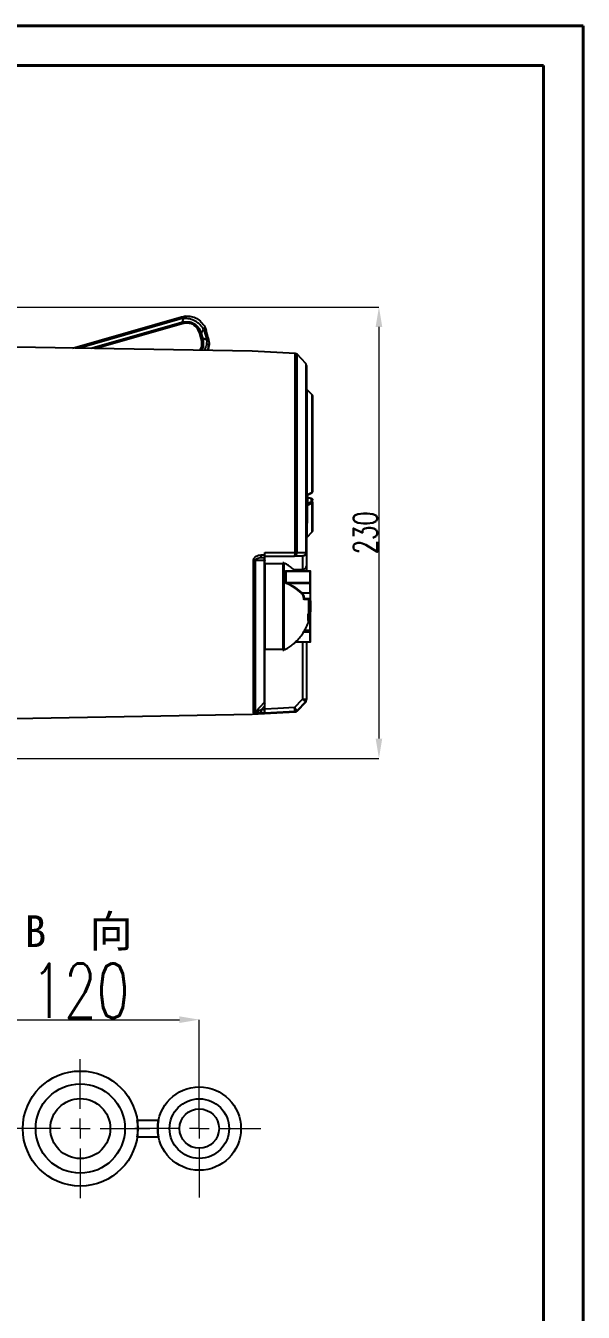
# Model space of a CAD drawing. Header units: millimetres. Extents: x 2344 to 4024, y 1094 to 2282.
# Drawn here: x 3743 to 4024, y 1633 to 2282 of the extents above; entities that cross this region are included whole.
import ezdxf

# ---------------------------------------------------------------- set-up
doc = ezdxf.new("R2010")
doc.units = ezdxf.units.MM
doc.linetypes.add('CENTER2', pattern=[28.575, 19.05, -3.175, 3.175, -3.175])
for name, color, linetype, lineweight in [('AM_5', 3, 'Continuous', 25), ('FORMAT', 7, 'Continuous', 18), ('中心线', 1, 'CENTER2', 13), ('文字', 7, 'Continuous', 13), ('标注', 3, 'Continuous', 13), ('粗实线', 7, 'Continuous', 40)]:
    doc.layers.add(name, color=color, linetype=linetype, lineweight=lineweight)
doc.styles.add('SLDTEXTSTYLE1', font='txt.shx', dxfattribs={"width": 0.7, "bigfont": 'gbcbig.shx'})
doc.styles.add('STYLE1', font='txt.shx', dxfattribs={"width": 0.8, "height": 3, "bigfont": 'hzdx.shx'})
doc.dimstyles.new('SLDDIMSTYLE12$0', dxfattribs={"dimtxt": 12, "dimasz": 10, "dimexe": 0, "dimexo": 0.0625, "dimgap": 0.875, "dimtad": 1, "dimdec": 1, "dimlfac": 1.8, "dimrnd": 1e-09, "dimzin": 12, "dimdsep": 46, "dimtxsty": 'SLDTEXTSTYLE1', "dimcen": 0.09, "dimdle": 8.16, "dimclrd": 3, "dimclre": 3, "dimadec": 0, "dimazin": 3, "dimtfac": 1, "dimtdec": 1, "dimtofl": 0, "dimtmove": 0, "dimatfit": 3, "dimfxl": 0, "dimfrac": 2, "dimtolj": 1, "dimlwd": 5, "dimlwe": 5, "dimarcsym": 0})

# ---------------------------------------------------------------- blocks, each defined once
blk = doc.blocks.new('SW_CENTERMARKSYMBOL_14')
at = {"layer": 'FORMAT', "color": 0}
for p, q in [((0, 2), (0, 7)), ((-2, 0), (-7, 0)), ((0, 0), (-1, 0)), ((0, 0), (0, 1)), ((0, 0), (0, -1)), ((0, 0), (1, 0)), ((2, 0), (7, 0)), ((0, -2), (0, -7))]:
    blk.add_line(p, q, dxfattribs=at)
blk = doc.blocks.new('SW_CENTERMARKSYMBOL_15')
at = {"layer": 'FORMAT', "color": 0}
for p, q in [((0, 2), (0, 5)), ((-2, 0), (-6.49, 0)), ((0, 0), (-1, 0)), ((0, 0), (0, 1)), ((0, 0), (0, -1)), ((0, 0), (1, 0)), ((2, 0), (6.2, 0)), ((0, -2), (0, -6.94))]:
    blk.add_line(p, q, dxfattribs=at)
blk = doc.blocks.new('*D63')
at = {"layer": 'Defpoints', "color": 0, "transparency": 16777216}
for p in [(3830.17, 1780.9), (3710.17, 1726.02), (3830.17, 1726.02)]:
    blk.add_point(p, dxfattribs=at)
at = {"layer": '标注', "color": 3, "lineweight": 5, "transparency": 16777216}
blk.add_line((3710.17, 1726.09), (3710.17, 1780.9), dxfattribs=at)
at = {"layer": '标注', "color": 3, "linetype": 'Continuous', "lineweight": 5, "transparency": 16777216}
for p, q in [((3720.17, 1780.9), (3820.17, 1780.9)), ((3830.17, 1726.09), (3830.17, 1780.9))]:
    blk.add_line(p, q, dxfattribs=at)
at = {"layer": '标注', "color": 3, "transparency": 16777216}
for points in [[(3720.17, 1782.57), (3720.17, 1779.23), (3710.17, 1780.9)], [(3820.17, 1782.57), (3820.17, 1779.23), (3830.17, 1780.9)]]:
    blk.add_solid(points, dxfattribs=at)
at = {"layer": '标注', "color": 0, "transparency": 16777216, "insert": (3770.17, 1795.49), "char_height": 12, "attachment_point": 5, "style": 'SLDTEXTSTYLE1'}
blk.add_mtext('\\A1;{\\H2.28571x;120}', dxfattribs=at)
blk = doc.blocks.new('*D62')
at = {"layer": 'AM_5', "color": 3, "lineweight": 5, "transparency": 16777216}
blk.add_line((3725.33, 2140.01), (3920.75, 2140.01), dxfattribs=at)
at = {"layer": 'AM_5', "color": 3, "linetype": 'Continuous', "lineweight": 5, "transparency": 16777216}
for p, q in [((3920.75, 2130.01), (3920.75, 1922.58)), ((3725.33, 1912.58), (3920.75, 1912.58))]:
    blk.add_line(p, q, dxfattribs=at)
at = {"layer": 'AM_5', "color": 3, "transparency": 16777216}
for points in [[(3919.08, 2130.01), (3922.41, 2130.01), (3920.75, 2140.01)], [(3919.08, 1922.58), (3922.41, 1922.58), (3920.75, 1912.58)]]:
    blk.add_solid(points, dxfattribs=at)
at = {"layer": 'Defpoints', "color": 0, "transparency": 16777216}
for p in [(3725.26, 2140.01), (3725.26, 1912.58), (3920.75, 1912.58)]:
    blk.add_point(p, dxfattribs=at)
at = {"layer": 'AM_5', "color": 0, "transparency": 16777216, "insert": (3913.87, 2026.29), "char_height": 12, "attachment_point": 5, "rotation": 90, "style": 'SLDTEXTSTYLE1'}
blk.add_mtext('\\A1;230', dxfattribs=at)

msp = doc.modelspace()

# ---------------------------------------------------------------- linework, layer by layer
at = {"color": 7, "linetype": 'Continuous', "lineweight": 25}
for p, q in [((3766.278, 2119.35), (3821.235, 2135.108)), ((3821.511, 2134.153), (3769.677, 2119.29)), ((3821.235, 2135.108), (3823.042, 2135.45)), ((3822.414, 2134.324), (3821.307, 2132.331)), ((3821.511, 2134.153), (3822.414, 2134.324)), ((3775.475, 2119.189), (3821.307, 2132.331)), ((3821.527, 2131.562), (3778.208, 2119.141)), ((3831.149, 2124.126), (3830.433, 2126.626)), ((3831.202, 2126.845), (3832.309, 2128.839)), ((3831.918, 2124.346), (3831.202, 2126.845)), ((3832.309, 2128.839), (3832.643, 2127.982)), ((3832.643, 2127.982), (3833.745, 2124.137)), ((3832.937, 2129.965), (3833.604, 2128.251)), ((3834.707, 2124.406), (3833.604, 2128.251)), ((3856.755, 2117.77), (3727.229, 2120.031)), ((3833.917, 2123.234), (3831.918, 2124.346)), ((3833.745, 2124.137), (3833.917, 2123.234)), ((3834.707, 2124.406), (3835.049, 2122.6)), ((3835.094, 2121.644), (3835.094, 2121.65)), ((3878.483, 2116.631), (3856.755, 2117.77)), ((3883.817, 2111.609), (3879.493, 2116.166)), ((3887.082, 2095.804), (3884.375, 2098.521)), ((3887.082, 2046.658), (3887.082, 2095.804)), ((3887.229, 2095.451), (3887.229, 2092.865)), ((3884.229, 2091.188), (3884.229, 2090.835)), ((3884.228, 2044.938), (3884.235, 2045.01)), ((3884.228, 2041.247), (3884.228, 2044.962)), ((3884.228, 2044.757), (3884.728, 2044.757)), ((3884.228, 2044.629), (3884.728, 2044.629)), ((3884.228, 2044.566), (3884.728, 2044.566)), ((3884.256, 2044.374), (3884.728, 2044.374)), ((3884.375, 2045.298), (3887.082, 2046.658)), ((3884.507, 2045.133), (3886.952, 2046.36)), ((3884.507, 2045.133), (3886.952, 2046.36)), ((3884.728, 2044.629), (3884.728, 2044.757)), ((3884.728, 2044.378), (3884.728, 2044.629)), ((3884.728, 2044.374), (3884.728, 2044.566)), ((3884.728, 2043.958), (3884.728, 2044.374)), ((3884.728, 2044.247), (3884.728, 2044.374)), ((3884.728, 2043.958), (3884.728, 2044.247)), ((3884.728, 2043.958), (3886.728, 2043.49)), ((3886.728, 2043.49), (3884.728, 2043.958)), ((3884.728, 2043.958), (3884.728, 2041.306)), ((3886.728, 2042.044), (3886.728, 2043.49)), ((3886.96, 2043.434), (3886.774, 2043.512)), ((3886.96, 2043.434), (3886.774, 2043.512)), ((3887.164, 2043.192), (3887.192, 2043.11)), ((3887.212, 2043.051), (3887.196, 2043.116)), ((3887.212, 2043.036), (3887.228, 2042.904)), ((3887.228, 2046.807), (3887.228, 2048.101)), ((3887.228, 2041.611), (3887.228, 2042.904)), ((3884.228, 2041.306), (3884.728, 2041.306)), ((3884.228, 2041.169), (3884.728, 2041.169)), ((3884.228, 2040.757), (3884.728, 2040.757)), ((3884.228, 2039.321), (3884.728, 2039.321)), ((3884.728, 2041.041), (3886.728, 2042.044)), ((3884.728, 2040.229), (3887.082, 2041.408)), ((3884.728, 2041.169), (3884.728, 2041.306)), ((3884.728, 2040.757), (3884.728, 2041.169)), ((3884.728, 2033.138), (3884.728, 2039.321)), ((3887.082, 2026.644), (3887.082, 2041.408)), ((3884.228, 2031.839), (3884.228, 2034.583)), ((3884.228, 2033.138), (3884.728, 2033.138)), ((3884.228, 2031.702), (3884.728, 2031.702)), ((3884.228, 2031.29), (3884.728, 2031.29)), ((3884.228, 2031.274), (3884.728, 2031.274)), ((3884.228, 2031.153), (3884.728, 2031.153)), ((3884.375, 2031.153), (3884.375, 2023.937)), ((3884.728, 2031.29), (3884.728, 2031.702)), ((3884.375, 2023.937), (3887.082, 2026.644)), ((3863.228, 2015.105), (3863.228, 2016.281)), ((3863.228, 2016.281), (3878.482, 2016.279)), ((3878.483, 2016.297), (3878.482, 2016.279)), ((3879.488, 2016.279), (3879.492, 2016.348)), ((3879.492, 2016.348), (3883.815, 2016.34)), ((3883.815, 2016.34), (3883.816, 2016.38)), ((3884.228, 2016.5), (3884.222, 2016.34)), ((3858.492, 2012.384), (3862.816, 2012.467)), ((3860.829, 2013.731), (3861.323, 2013.779)), ((3860.99, 2013.709), (3861.31, 2013.757)), ((3861.31, 2013.757), (3863.228, 2013.79)), ((3861.363, 2015.072), (3863.228, 2015.105)), ((3863.228, 2014.501), (3878.179, 2014.5)), ((3863.228, 2012.316), (3863.228, 2013.491)), ((3872.228, 2010.585), (3863.228, 2010.585)), ((3872.728, 2011.085), (3872.228, 2011.085)), ((3872.228, 2011.085), (3872.228, 1973.529)), ((3872.728, 2011.085), (3872.728, 1973.529)), ((3878.179, 2014.5), (3878.407, 2014.562)), ((3878.179, 2014.5), (3878.224, 2014.553)), ((3882.228, 2014.5), (3878.179, 2014.5)), ((3882.228, 2014.5), (3882.228, 2007.549)), ((3884.228, 2010.249), (3884.228, 2006.935)), ((3873.649, 2001.133), (3873.649, 2006.921)), ((3886.028, 2006.935), (3873.743, 2006.935)), ((3873.745, 2006.901), (3873.745, 2001.12)), ((3873.745, 2006.901), (3886.028, 2006.901)), ((3882.228, 2007.549), (3878.002, 2007.549)), ((3886.028, 2006.935), (3886.028, 2006.877)), ((3886.028, 2006.901), (3886.028, 2006.935)), ((3886.028, 2001.12), (3886.028, 2006.901)), ((3886.228, 2003.701), (3886.228, 2006.735)), ((3886.228, 2004.146), (3886.228, 2006.735)), ((3886.228, 2001.008), (3886.228, 2004.146)), ((3873.745, 2001.12), (3886.028, 2001.12)), ((3874.316, 2000.866), (3886.028, 2000.866)), ((3886.028, 2000.866), (3886.028, 2001.12)), ((3886.028, 1995.934), (3886.028, 2000.866)), ((3886.228, 1996.075), (3886.228, 2001.008)), ((3881.848, 1995.934), (3886.028, 1995.934)), ((3886.028, 1993.009), (3883.003, 1993.009)), ((3883.379, 1992.56), (3883.132, 1992.528)), ((3883.302, 1992.752), (3886.028, 1992.752)), ((3883.305, 1992.756), (3883.425, 1992.772)), ((3883.305, 1992.756), (3886.028, 1992.756)), ((3885.425, 1985.756), (3885.425, 1992.756)), ((3885.428, 1982.085), (3885.428, 1992.752)), ((3886.028, 1995.934), (3886.028, 1993.009)), ((3886.028, 1992.814), (3886.028, 1993.009)), ((3886.028, 1992.756), (3886.028, 1992.814)), ((3886.028, 1992.752), (3886.028, 1992.756)), ((3885.017, 1984.842), (3885.425, 1985.756)), ((3886.028, 1977.182), (3886.028, 1985.418)), ((3886.228, 1985.198), (3886.228, 1985.214)), ((3885.425, 1982.927), (3885.017, 1982.014)), ((3885.092, 1982.927), (3885.425, 1982.927)), ((3885.393, 1982.085), (3885.428, 1982.085)), ((3885.425, 1982.085), (3885.425, 1982.927)), ((3885.928, 1983.039), (3886.228, 1983.039)), ((3872.228, 1973.529), (3872.228, 1967.085)), ((3872.728, 1973.529), (3872.728, 1967.085)), ((3878.68, 1971.234), (3886.028, 1971.234)), ((3878.742, 1971.293), (3886.028, 1971.293)), ((3882.228, 1971.234), (3882.228, 1942.459)), ((3886.028, 1976.226), (3882.784, 1976.226)), ((3883.222, 1976.987), (3886.028, 1976.987)), ((3883.305, 1977.182), (3886.028, 1977.182)), ((3884.228, 1971.234), (3884.228, 1942.259)), ((3886.028, 1977.046), (3886.028, 1977.182)), ((3886.028, 1976.987), (3886.028, 1977.046)), ((3886.028, 1976.995), (3886.028, 1976.987)), ((3886.028, 1976.987), (3886.028, 1976.226)), ((3886.028, 1971.293), (3886.028, 1976.226)), ((3886.028, 1971.234), (3886.028, 1971.293)), ((3886.028, 1971.269), (3886.028, 1971.234)), ((3886.228, 1974.023), (3886.228, 1977.162)), ((3886.228, 1976.367), (3886.228, 1976.872)), ((3886.228, 1971.434), (3886.228, 1976.367)), ((3886.228, 1971.434), (3886.228, 1974.023)), ((3863.228, 1967.585), (3872.228, 1967.585)), ((3872.228, 1967.085), (3872.728, 1967.085)), ((3862.816, 1940.686), (3858.492, 1936.1)), ((3861.376, 1937.009), (3863.228, 1938.974)), ((3863.228, 1937.104), (3863.228, 1938.974)), ((3878.179, 1938.18), (3882.228, 1942.459)), ((3883.815, 1941.231), (3879.492, 1936.662)), ((3879.492, 1936.415), (3883.816, 1940.971)), ((3883.816, 1941.23), (3883.815, 1941.231)), ((3883.816, 1941.23), (3883.816, 1940.971)), ((3884.225, 1942.261), (3884.228, 1942.259)), ((3727.228, 1932.55), (3856.754, 1934.811)), ((3856.754, 1934.811), (3878.482, 1935.949)), ((3863.228, 1935.611), (3861.429, 1935.519)), ((3878.482, 1936.199), (3863.228, 1935.397)), ((3863.228, 1935.397), (3863.228, 1935.611)), ((3878.482, 1936.199), (3878.482, 1936.198)), ((3878.482, 1935.949), (3878.482, 1936.198)), ((3879.492, 1936.662), (3879.49, 1936.664)), ((3879.492, 1936.415), (3879.492, 1936.662))]:
    msp.add_line(p, q, dxfattribs=at)
at = {"color": 7, "linetype": 'Continuous', "lineweight": 25, "flags": 128}
for points in [[(3878.483, 2016.297), (3878.483, 2021.905), (3878.483, 2027.53), (3878.483, 2033.15), (3878.483, 2038.743), (3878.483, 2044.288), (3878.483, 2049.764), (3878.483, 2055.148), (3878.483, 2060.421), (3878.483, 2065.561), (3878.483, 2070.549), (3878.483, 2075.365), (3878.483, 2079.991), (3878.483, 2084.409), (3878.483, 2088.601), (3878.483, 2092.552), (3878.483, 2096.245), (3878.483, 2099.668), (3878.483, 2102.806), (3878.483, 2105.647), (3878.483, 2108.18), (3878.483, 2110.396), (3878.483, 2112.286), (3878.483, 2113.842), (3878.483, 2115.059), (3878.483, 2115.931), (3878.483, 2116.456), (3878.483, 2116.631)], [(3879.492, 2016.348), (3879.492, 2022.033), (3879.493, 2027.734), (3879.493, 2033.43), (3879.493, 2039.097), (3879.493, 2044.713), (3879.493, 2050.254), (3879.493, 2055.699), (3879.493, 2061.026), (3879.493, 2066.212), (3879.493, 2071.238), (3879.493, 2076.084), (3879.493, 2080.728), (3879.493, 2085.154), (3879.493, 2089.342), (3879.493, 2093.277), (3879.493, 2096.942), (3879.493, 2100.322), (3879.493, 2103.405), (3879.493, 2106.177), (3879.493, 2108.628), (3879.493, 2110.747), (3879.493, 2112.526), (3879.493, 2113.958), (3879.493, 2115.037), (3879.493, 2115.759), (3879.493, 2116.12), (3879.493, 2116.166)], [(3883.817, 2111.609), (3883.817, 2111.43), (3883.817, 2110.892), (3883.817, 2109.997), (3883.817, 2108.751), (3883.817, 2107.157), (3883.817, 2105.223), (3883.817, 2102.957), (3883.817, 2100.368), (3883.817, 2097.467), (3883.817, 2094.267), (3883.817, 2090.78), (3883.817, 2087.022), (3883.817, 2083.008), (3883.817, 2078.756), (3883.817, 2074.282), (3883.817, 2069.607), (3883.817, 2064.749), (3883.817, 2059.729), (3883.816, 2054.569), (3883.816, 2049.289), (3883.816, 2043.913), (3883.816, 2038.463), (3883.816, 2032.961), (3883.816, 2027.431), (3883.816, 2021.897), (3883.816, 2016.38)], [(3884.375, 2098.521), (3884.375, 2098.021), (3884.375, 2097.142), (3884.375, 2095.892), (3884.375, 2094.285), (3884.375, 2092.337), (3884.375, 2090.068), (3884.375, 2087.502), (3884.375, 2084.665), (3884.375, 2081.587), (3884.375, 2078.299), (3884.375, 2074.835), (3884.375, 2071.231), (3884.375, 2067.525), (3884.375, 2063.754), (3884.375, 2059.958), (3884.375, 2056.175), (3884.375, 2052.445), (3884.375, 2048.807), (3884.375, 2045.298)], [(3884.228, 2045.229), (3884.228, 2046.925), (3884.228, 2049.89), (3884.228, 2052.99), (3884.228, 2056.188), (3884.228, 2059.446), (3884.228, 2062.724), (3884.228, 2065.982), (3884.229, 2069.18), (3884.229, 2072.28), (3884.229, 2075.244), (3884.229, 2078.037), (3884.229, 2080.623), (3884.229, 2082.973), (3884.229, 2085.056), (3884.229, 2086.849), (3884.229, 2088.329), (3884.229, 2089.478), (3884.229, 2090.283), (3884.229, 2090.733), (3884.229, 2090.835)], [(3884.728, 2043.958), (3884.744, 2043.972), (3884.759, 2043.979), (3884.773, 2043.98), (3884.786, 2043.974), (3884.796, 2043.961), (3884.804, 2043.943)], [(3857.482, 1935.638), (3857.482, 1936.596), (3857.482, 1937.924), (3857.482, 1939.617), (3857.482, 1941.669), (3857.483, 1944.07), (3857.483, 1946.811), (3857.483, 1949.88), (3857.483, 1953.265), (3857.483, 1956.952), (3857.483, 1960.925), (3857.483, 1965.169), (3857.483, 1969.665), (3857.483, 1974.395), (3857.483, 1979.339), (3857.483, 1984.477), (3857.483, 1989.788), (3857.483, 1995.25), (3857.483, 2000.841), (3857.483, 2006.536), (3857.483, 2012.313)], [(3858.492, 1936.1), (3858.492, 1937.052), (3858.492, 1938.374), (3858.492, 1940.059), (3858.492, 1942.1), (3858.492, 1944.489), (3858.492, 1947.215), (3858.492, 1950.269), (3858.492, 1953.637), (3858.492, 1957.305), (3858.492, 1961.258), (3858.492, 1965.48), (3858.492, 1969.953), (3858.492, 1974.659), (3858.492, 1979.578), (3858.492, 1984.69), (3858.492, 1989.974), (3858.492, 1995.408), (3858.492, 2000.97), (3858.492, 2006.637), (3858.492, 2012.384)], [(3862.816, 2012.467), (3862.816, 2006.788), (3862.816, 2001.197), (3862.816, 1995.718), (3862.816, 1990.377), (3862.816, 1985.196), (3862.816, 1980.2), (3862.816, 1975.411), (3862.816, 1970.849), (3862.816, 1966.537), (3862.816, 1962.492), (3862.816, 1958.734), (3862.816, 1955.278), (3862.816, 1952.141), (3862.816, 1949.336), (3862.816, 1946.877), (3862.816, 1944.773), (3862.816, 1943.036), (3862.816, 1941.671), (3862.816, 1940.686)], [(3863.228, 2010.585), (3863.228, 2010.516), (3863.228, 2010.12), (3863.228, 2009.378), (3863.228, 2008.304), (3863.228, 2006.914), (3863.228, 2005.231), (3863.228, 2003.282), (3863.228, 2001.101), (3863.228, 1998.723), (3863.228, 1996.186), (3863.228, 1993.533), (3863.228, 1990.806), (3863.228, 1988.051), (3863.228, 1985.314), (3863.228, 1982.638), (3863.228, 1980.068), (3863.228, 1977.646), (3863.228, 1975.412), (3863.228, 1973.403), (3863.228, 1971.651), (3863.228, 1970.185), (3863.228, 1969.029), (3863.228, 1968.203), (3863.228, 1967.72), (3863.228, 1967.585)], [(3886.028, 2001.12), (3886.067, 2001.117), (3886.105, 2001.111), (3886.139, 2001.101), (3886.17, 2001.087), (3886.194, 2001.07), (3886.213, 2001.05), (3886.224, 2001.029), (3886.228, 2001.008)], [(3863.228, 1937.104), (3862.191, 1937.051), (3861.376, 1937.009)], [(3878.179, 1938.18), (3869.806, 1937.74), (3863.228, 1937.394)]]:
    msp.add_lwpolyline(points, dxfattribs=at)
at = {"color": 7, "linetype": 'Continuous', "lineweight": 25}
for centre, radius, start, end in [((3878.405, 2115.133), 1.5, 43.499688, 86.999689), ((3882.729, 2110.577), 1.5, 359.999688, 43.499688), ((3884.726, 2098.873), 0.498, 180.016099, 225.117046), ((3886.732, 2095.451), 0.497, 0.018818, 45.136394), ((3886.729, 2095.451), 0.5, 359.999688, 44.795922), ((3884.422, 2045.105), 0.198, 103.884157, 168.008957), ((3886.768, 2043.464), 0.0477, 83.569529, 147.173283), ((3886.963, 2043.407), 0.0277, 97.120508, 149.187288), ((3886.728, 2046.807), 0.5, 296.630121, 359.999688), ((3887.036, 2046.849), 0.197, 283.446815, 347.663208), ((3884.615, 2041.475), 0.386, 180.219672, 206.015382), ((3886.76, 2041.575), 0.47, 4.401638, 93.810949), ((3886.98, 2041.637), 0.25, 294.151262, 354.20295), ((3884.728, 2023.583), 0.5, 134.999688, 179.999688), ((3886.728, 2026.997), 0.5, 314.999688, 359.999688), ((3878.986, 2026.152), 9.886, 267.082998, 272.916374), ((3878.494, 2026.014), 9.717, 269.937468, 275.900598), ((3884.018, 2018.17), 1.842, 263.65489, 276.344486), ((3883.859, 2017.001), 0.622, 266.060116, 306.402624), ((3857.492, 2019.376), 7.063, 269.92223, 278.138723), ((3855.113, 2014.662), 6.263, 351.68842, 3.755699), ((3864.491, 2012.388), 1.677, 138.870293, 177.29865), ((3873.744, 2007.134), 0.233, 246.022236, 270.18014), ((3886.044, 2006.716), 0.185, 5.85563, 94.849599), ((3873.743, 2001.451), 0.331, 253.519876, 270.278324), ((3874.701, 2000.563), 0.49, 141.829258, 172.120898), ((3865.635, 1979.376), 22.921, 45.547223, 68.015613), ((3886.053, 2001.043), 0.179, 261.950222, 348.577936), ((3881.982, 1995.659), 0.305, 116.010002, 165.059265), ((3882.975, 1993.475), 0.467, 252.264657, 273.464573), ((3883.325, 1992.561), 0.196, 95.789009, 189.850343), ((3886.053, 1996.11), 0.179, 261.950222, 348.577936), ((3886.075, 1992.782), 0.232, 48.458885, 101.560817), ((3886.028, 1992.956), 0.2, 269.987218, 359.987213), ((3886.028, 1992.952), 0.2, 269.999688, 359.999688), ((3873.499, 1983.428), 11.604, 352.999328, 7.000049), ((3886.078, 1978.881), 1.7, 268.315682, 275.063436), ((3886.032, 1977.191), 0.196, 268.95412, 358.91449), ((3886.053, 1976.402), 0.179, 261.950222, 348.577936), ((3886.053, 1971.47), 0.179, 261.950222, 348.577936), ((3886.044, 1971.453), 0.185, 265.149777, 354.143747), ((3871.348, 1948.946), 11.875, 224.069657, 226.858184), ((3882.723, 1942.262), 1.502, 316.655435, 359.931586), ((3882.735, 1942.26), 1.493, 316.393454, 359.985939), ((3882.728, 1942.004), 1.5, 316.499688, 359.999688), ((3857.406, 1937.142), 1.506, 272.929592, 316.193087), ((3834.694, 1935.327), 26.736, 0.412395, 3.608609), ((3878.4, 1937.701), 1.504, 273.137915, 316.448557), ((3878.404, 1937.698), 1.502, 272.977262, 316.402157), ((3878.404, 1937.447), 1.5, 272.999688, 316.499688)]:
    msp.add_arc(centre, radius, start, end, dxfattribs=at)
for points in [[(3821.235, 2135.108), (3821.248, 2135.065), (3821.272, 2134.981), (3821.431, 2134.429), (3821.511, 2134.153)], [(3821.527, 2131.562), (3821.506, 2131.637), (3821.463, 2131.785), (3821.403, 2131.995), (3821.348, 2132.185), (3821.321, 2132.282), (3821.307, 2132.331)], [(3831.202, 2126.845), (3831.153, 2126.832), (3831.056, 2126.804), (3830.866, 2126.75), (3830.656, 2126.69), (3830.507, 2126.647), (3830.433, 2126.626)], [(3833.604, 2128.251), (3833.561, 2128.24), (3833.475, 2128.218), (3832.92, 2128.061), (3832.643, 2127.982)], [(3831.918, 2124.346), (3831.87, 2124.332), (3831.773, 2124.305), (3831.583, 2124.25), (3831.372, 2124.19), (3831.224, 2124.148), (3831.149, 2124.126)], [(3834.707, 2124.406), (3834.663, 2124.395), (3834.577, 2124.372), (3834.023, 2124.215), (3833.745, 2124.137)], [(3884.229, 2110.577), (3884.229, 2110.486), (3884.229, 2110.306), (3884.229, 2108.851), (3884.229, 2106.546), (3884.229, 2103.331), (3884.229, 2099.265), (3884.229, 2094.387), (3884.229, 2088.754), (3884.229, 2082.426), (3884.229, 2075.474), (3884.229, 2067.976), (3884.228, 2060.015), (3884.228, 2051.679), (3884.228, 2043.061), (3884.228, 2034.259), (3884.228, 2025.36), (3884.228, 2019.454), (3884.228, 2016.5)], [(3887.229, 2095.451), (3887.229, 2095.284), (3887.229, 2094.95), (3887.229, 2093.832), (3887.229, 2092.283), (3887.229, 2090.278), (3887.229, 2087.86), (3887.229, 2085.059), (3887.229, 2081.917), (3887.229, 2078.478), (3887.229, 2074.792), (3887.229, 2070.912), (3887.228, 2066.894), (3887.228, 2062.795), (3887.228, 2058.674), (3887.228, 2054.595), (3887.228, 2050.596), (3887.228, 2048.07), (3887.228, 2046.807)], [(3884.228, 2044.491), (3884.233, 2044.444), (3884.243, 2044.351), (3884.308, 2044.274), (3884.34, 2044.235)], [(3887.228, 2041.611), (3887.228, 2040.516), (3887.228, 2038.324), (3887.228, 2035.443), (3887.228, 2032.913), (3887.228, 2030.797), (3887.228, 2029.115), (3887.228, 2027.905), (3887.228, 2027.14), (3887.228, 2027.045), (3887.228, 2026.997)], [(3884.228, 2016.5), (3884.228, 2016.422), (3884.228, 2016.267), (3884.228, 2014.999), (3884.228, 2013.068), (3884.228, 2011.189), (3884.228, 2010.249)], [(3874.316, 2000.866), (3875.757, 2000.186), (3878.641, 1998.827), (3880.779, 1996.898), (3881.848, 1995.934)]]:
    msp.add_open_spline(points, degree=3, dxfattribs=at)
for points, knots in [([(3823.042, 2135.45), (3822.915, 2135.391), (3822.66, 2135.273), (3822.497, 2134.642), (3822.414, 2134.324)], [0, 0, 0, 0, 0.4968674, 1, 1, 1, 1]), ([(3832.309, 2128.839), (3831.737, 2129.64), (3830.61, 2131.217), (3828.126, 2132.978), (3825.322, 2134.146), (3823.39, 2134.264), (3822.414, 2134.324)], [0, 0, 0, 0, 0.2541572, 0.5000143, 0.7476258, 1, 1, 1, 1]), ([(3823.042, 2135.45), (3824.064, 2135.458), (3826.072, 2135.473), (3828.903, 2134.356), (3831.351, 2132.547), (3832.402, 2130.835), (3832.937, 2129.965)], [0, 0, 0, 0, 0.2543758, 0.4999836, 0.7457388, 1, 1, 1, 1]), ([(3821.307, 2132.331), (3822.427, 2132.513), (3824.512, 2132.852), (3827.505, 2131.877), (3829.934, 2129.859), (3830.757, 2127.902), (3831.202, 2126.845)], [0, 0, 0, 0, 0.2680966, 0.49882268, 0.72946368, 1, 1, 1, 1]), ([(3830.433, 2126.626), (3830.055, 2127.605), (3829.517, 2129.003), (3828.183, 2130.399), (3827.106, 2131.154), (3825.893, 2131.662), (3824.01, 2132.044), (3822.548, 2131.76), (3821.527, 2131.562)], [0, 0, 0, 0, 0.2715623, 0.3875926, 0.5011305, 0.6146375, 0.7308194, 1, 1, 1, 1]), ([(3832.937, 2129.965), (3832.953, 2129.826), (3832.985, 2129.547), (3832.535, 2129.075), (3832.309, 2128.839)], [0, 0, 0, 0, 0.5000023, 1, 1, 1, 1]), ([(3830.463, 2118.229), (3830.544, 2118.34), (3830.881, 2118.801), (3831.238, 2119.764), (3831.637, 2121.638), (3831.35, 2123.103), (3831.149, 2124.126)], [0, 0, 0, 0, 0.0674485, 0.2795451, 0.496596, 1, 1, 1, 1]), ([(3831.918, 2124.346), (3832.075, 2123.245), (3832.365, 2121.198), (3831.917, 2118.964), (3831.288, 2118.221), (3831.282, 2118.215)], [0, 0, 0, 0, 0.53543802, 0.99577551, 1, 1, 1, 1]), ([(3833.917, 2123.234), (3833.872, 2122.246), (3833.793, 2120.519), (3833.038, 2118.888), (3832.714, 2118.19)], [0, 0, 0, 0, 0.5719725, 1, 1, 1, 1]), ([(3835.049, 2122.6), (3834.989, 2122.728), (3834.868, 2122.985), (3834.235, 2123.151), (3833.916, 2123.234)], [0, 0, 0, 0, 0.4968676, 1, 1, 1, 1]), ([(3835.049, 2122.6), (3835.091, 2121.568), (3835.153, 2120.031), (3834.548, 2118.624), (3834.349, 2118.161)], [0, 0, 0, 0, 0.6705708, 1, 1, 1, 1]), ([(3834.351, 2118.161), (3834.556, 2118.621), (3835.049, 2119.728), (3835.015, 2120.94), (3834.995, 2121.649)], [0, 0, 0, 0, 0.4149051, 1, 1, 1, 1]), ([(3887.228, 2061.29), (3887.228, 2062.545), (3887.228, 2065.054), (3887.229, 2068.765), (3887.229, 2071.489), (3887.229, 2073.279), (3887.229, 2074.199), (3887.229, 2075.107), (3887.229, 2076.001), (3887.229, 2076.88), (3887.229, 2077.47), (3887.229, 2077.883), (3887.229, 2078.359), (3887.229, 2079.073), (3887.229, 2079.889), (3887.229, 2080.598), (3887.229, 2081.281), (3887.229, 2081.966), (3887.229, 2082.453), (3887.229, 2083.19), (3887.229, 2084.073), (3887.229, 2085.241), (3887.229, 2086.222), (3887.229, 2087.059), (3887.229, 2087.702), (3887.229, 2088.212), (3887.229, 2088.646), (3887.229, 2089.059), (3887.229, 2089.461), (3887.229, 2089.739), (3887.229, 2090.117), (3887.229, 2090.536), (3887.229, 2091.058), (3887.229, 2091.496), (3887.229, 2091.82), (3887.229, 2092.051), (3887.229, 2092.212), (3887.229, 2092.358), (3887.229, 2092.455), (3887.229, 2092.532), (3887.229, 2092.609), (3887.229, 2092.713), (3887.229, 2092.803), (3887.229, 2092.848), (3887.229, 2092.865)], [0, 0, 0, 0, 0.0803647, 0.1607294, 0.2410941, 0.2624684, 0.283842, 0.3052151, 0.3265873, 0.3479574, 0.3693255, 0.3704427, 0.3788854, 0.405204, 0.4251182, 0.4428013, 0.4618483, 0.4808946, 0.4999402, 0.5035205, 0.5449145, 0.57896, 0.6143836, 0.643615, 0.6685119, 0.6871043, 0.7041218, 0.7223404, 0.7405585, 0.758776, 0.762108, 0.7964253, 0.8245029, 0.853496, 0.8824879, 0.8971785, 0.9118685, 0.9265578, 0.9412466, 0.9442716, 0.9541998, 0.9705965, 0.9890576, 1, 1, 1, 1]), ([(3887.228, 2053.11), (3887.228, 2053.272), (3887.228, 2053.745), (3887.228, 2054.242), (3887.228, 2054.718), (3887.228, 2055.274), (3887.228, 2056.118), (3887.228, 2057.078), (3887.228, 2058.765), (3887.228, 2060.156), (3887.228, 2061.29)], [0, 0, 0, 0, 0.0605828, 0.1780059, 0.1845972, 0.2371842, 0.3838571, 0.4956302, 0.5891103, 1, 1, 1, 1]), ([(3887.228, 2048.101), (3887.228, 2048.396), (3887.228, 2048.988), (3887.228, 2049.89), (3887.228, 2050.723), (3887.228, 2051.259), (3887.228, 2051.488)], [0, 0, 0, 0, 0.267189, 0.5343632, 0.8015234, 1, 1, 1, 1]), ([(3884.359, 2044.236), (3884.331, 2044.263), (3884.275, 2044.317), (3884.25, 2044.381), (3884.238, 2044.412)], [0, 0, 0, 0, 0.5052965, 1, 1, 1, 1]), ([(3884.34, 2044.235), (3884.34, 2044.242), (3884.34, 2044.257), (3884.322, 2044.268), (3884.293, 2044.268), (3884.266, 2044.257), (3884.252, 2044.251)], [0, 0, 0, 0, 0.2336109, 0.4844564, 0.7436939, 1, 1, 1, 1]), ([(3884.257, 2044.983), (3884.263, 2044.982), (3884.283, 2044.98), (3884.35, 2045.041), (3884.452, 2045.101), (3884.504, 2045.132)], [0, 0, 0, 0, 0.1601422, 0.5688581, 1, 1, 1, 1]), ([(3884.34, 2044.235), (3884.365, 2044.205), (3884.417, 2044.142), (3884.548, 2044.035), (3884.656, 2043.989), (3884.728, 2043.958)], [0, 0, 0, 0, 0.233085, 0.4930073, 1, 1, 1, 1]), ([(3884.499, 2045.131), (3884.498, 2045.13), (3884.478, 2045.115), (3884.446, 2045.116), (3884.406, 2045.133), (3884.382, 2045.181), (3884.374, 2045.241), (3884.375, 2045.279), (3884.375, 2045.298)], [0, 0, 0, 0, 0.02846283, 0.31204876, 0.56943896, 0.79305666, 0.89635991, 1, 1, 1, 1]), ([(3886.728, 2043.49), (3886.768, 2043.482), (3886.841, 2043.469), (3886.909, 2043.436), (3886.94, 2043.421)], [0, 0, 0, 0, 0.5446681, 1, 1, 1, 1]), ([(3886.94, 2043.421), (3886.982, 2043.393), (3887.071, 2043.334), (3887.157, 2043.21), (3887.216, 2043.064), (3887.224, 2042.964), (3887.228, 2042.904)], [0, 0, 0, 0, 0.2427138, 0.5154318, 0.7146901, 1, 1, 1, 1]), ([(3886.94, 2043.368), (3886.982, 2043.343), (3887.071, 2043.29), (3887.156, 2043.179), (3887.216, 2043.048), (3887.224, 2042.958), (3887.228, 2042.904)], [0, 0, 0, 0, 0.2421389, 0.5153871, 0.7139591, 1, 1, 1, 1]), ([(3886.951, 2046.362), (3886.963, 2046.368), (3886.996, 2046.384), (3887.034, 2046.432), (3887.076, 2046.518), (3887.08, 2046.602), (3887.082, 2046.658)], [0, 0, 0, 0, 0.1405401, 0.3746799, 0.5898936, 1, 1, 1, 1]), ([(3887.21, 2043.056), (3887.211, 2043.053), (3887.228, 2043.005), (3887.228, 2042.953), (3887.228, 2042.904)], [0, 0, 0, 0, 0.0659147, 1, 1, 1, 1]), ([(3884.728, 2036.161), (3884.728, 2036.784), (3884.728, 2038.028), (3884.728, 2039.499), (3884.728, 2040.435), (3884.728, 2040.949), (3884.728, 2041.258), (3884.728, 2041.29), (3884.728, 2041.306)], [0, 0, 0, 0, 0.25015941, 0.49958066, 0.62466902, 0.74973011, 0.87480959, 1, 1, 1, 1]), ([(3884.728, 2039.321), (3884.728, 2039.643), (3884.728, 2040.047), (3884.728, 2040.475), (3884.728, 2040.657), (3884.728, 2040.717), (3884.728, 2040.757)], [0, 0, 0, 0, 0.4996211, 0.6251499, 0.7494732, 1, 1, 1, 1]), ([(3884.728, 2031.153), (3884.728, 2031.156), (3884.728, 2031.163), (3884.728, 2031.25), (3884.728, 2031.478), (3884.728, 2032), (3884.728, 2032.952), (3884.728, 2034.393), (3884.728, 2035.571), (3884.728, 2036.161)], [0, 0, 0, 0, 0.06265322, 0.12530292, 0.25030366, 0.37521459, 0.50021885, 0.74968949, 1, 1, 1, 1]), ([(3887.056, 2041.611), (3887.041, 2041.655), (3887.008, 2041.751), (3886.926, 2041.88), (3886.828, 2041.985), (3886.761, 2042.025), (3886.728, 2042.044)], [0, 0, 0, 0, 0.239538, 0.5175571, 0.7682031, 1, 1, 1, 1]), ([(3887.082, 2041.408), (3887.082, 2041.441), (3887.083, 2041.506), (3887.065, 2041.576), (3887.056, 2041.611)], [0, 0, 0, 0, 0.4935537, 1, 1, 1, 1]), ([(3884.728, 2031.702), (3884.728, 2031.742), (3884.728, 2031.802), (3884.728, 2031.981), (3884.728, 2032.41), (3884.728, 2032.815), (3884.728, 2033.138)], [0, 0, 0, 0, 0.2505117, 0.3752446, 0.5001647, 1, 1, 1, 1]), ([(3878.224, 2014.553), (3878.245, 2014.57), (3878.302, 2014.615), (3878.383, 2014.966), (3878.457, 2015.541), (3878.474, 2016.032), (3878.482, 2016.279)], [0, 0, 0, 0, 0.1562523, 0.4311744, 0.7127035, 1, 1, 1, 1]), ([(3878.407, 2014.562), (3878.484, 2014.577), (3878.719, 2014.622), (3879.06, 2014.967), (3879.38, 2015.541), (3879.452, 2016.031), (3879.488, 2016.279)], [0, 0, 0, 0, 0.138581, 0.419261, 0.7066865, 1, 1, 1, 1]), ([(3883.815, 2016.34), (3883.775, 2016.086), (3883.697, 2015.583), (3883.314, 2014.981), (3882.807, 2014.577), (3882.42, 2014.526), (3882.228, 2014.5)], [0, 0, 0, 0, 0.2577147, 0.5100976, 0.7565093, 1, 1, 1, 1]), ([(3884.222, 2016.34), (3884.177, 2016.102), (3884.085, 2015.61), (3883.642, 2015.031), (3883.141, 2014.697), (3882.67, 2014.53), (3882.382, 2014.511), (3882.228, 2014.5)], [0, 0, 0, 0, 0.24183895, 0.49912391, 0.70899919, 0.84445044, 1, 1, 1, 1]), ([(3857.483, 2012.313), (3857.503, 2012.523), (3857.545, 2012.956), (3857.865, 2013.537), (3858.301, 2014.042), (3859.003, 2014.547), (3860.036, 2014.973), (3860.908, 2015.038), (3861.363, 2015.072)], [0, 0, 0, 0, 0.12078624, 0.24907603, 0.37313457, 0.50137525, 0.74046612, 1, 1, 1, 1]), ([(3858.492, 2012.384), (3858.494, 2012.451), (3858.497, 2012.585), (3858.581, 2012.779), (3858.711, 2012.953), (3859.054, 2013.267), (3859.83, 2013.616), (3860.56, 2013.674), (3860.99, 2013.709)], [0, 0, 0, 0, 0.0635988, 0.1268625, 0.1941501, 0.267332, 0.5677277, 1, 1, 1, 1]), ([(3862.816, 2012.467), (3862.922, 2012.449), (3863.09, 2012.42), (3863.208, 2012.366), (3863.221, 2012.333), (3863.228, 2012.316)], [0, 0, 0, 0, 0.4463965, 0.7099365, 1, 1, 1, 1]), ([(3863.228, 2013.79), (3863.228, 2013.797), (3863.228, 2013.811), (3863.228, 2013.926), (3863.228, 2014.163), (3863.228, 2014.576), (3863.228, 2014.931), (3863.228, 2015.105)], [0, 0, 0, 0, 0.150225, 0.2871088, 0.5005337, 0.7538342, 1, 1, 1, 1]), ([(3863.228, 2013.491), (3863.228, 2013.58), (3863.228, 2013.756), (3863.228, 2013.779), (3863.228, 2013.79)], [0, 0, 0, 0, 0.5015357, 1, 1, 1, 1]), ([(3863.228, 1941.747), (3863.228, 1942.137), (3863.228, 1942.579), (3863.228, 1943.278), (3863.228, 1943.504), (3863.228, 1943.742), (3863.228, 1943.989), (3863.228, 1944.247), (3863.228, 1944.435), (3863.228, 1944.617), (3863.228, 1944.939), (3863.228, 1945.458), (3863.228, 1946.09), (3863.228, 1946.672), (3863.228, 1947.167), (3863.228, 1947.596), (3863.228, 1947.934), (3863.228, 1948.28), (3863.228, 1948.634), (3863.228, 1948.996), (3863.228, 1949.255), (3863.228, 1949.505), (3863.228, 1950.026), (3863.228, 1950.899), (3863.228, 1952.007), (3863.228, 1953.289), (3863.228, 1954.689), (3863.228, 1956.091), (3863.228, 1956.975), (3863.228, 1957.751), (3863.228, 1958.626), (3863.228, 1959.827), (3863.228, 1960.872), (3863.228, 1961.739), (3863.228, 1962.413), (3863.228, 1963.096), (3863.228, 1963.788), (3863.228, 1964.49), (3863.228, 1964.985), (3863.228, 1965.429), (3863.228, 1966.878), (3863.228, 1969.392), (3863.228, 1972.942), (3863.228, 1976.374), (3863.228, 1979.776), (3863.228, 1983.442), (3863.228, 1988.522), (3863.228, 1995.366), (3863.228, 2003.702), (3863.228, 2009.445), (3863.228, 2012.316)], [0, 0, 0, 0, 0.0669054, 0.0756699, 0.0844343, 0.0931986, 0.1019628, 0.110727, 0.119491, 0.1204246, 0.1282783, 0.1499631, 0.1666235, 0.1807533, 0.1958166, 0.2037808, 0.2117449, 0.219709, 0.2276731, 0.2356371, 0.2436011, 0.2444503, 0.2516161, 0.2765316, 0.2974645, 0.315335, 0.3470796, 0.3706379, 0.3847586, 0.3894352, 0.4071383, 0.4252052, 0.4432721, 0.4527358, 0.4621996, 0.4716633, 0.481127, 0.4905907, 0.5000544, 0.5009281, 0.5082098, 0.5573213, 0.596775, 0.6369947, 0.6768853, 0.7110643, 0.7564848, 0.8376565, 0.9188283, 1, 1, 1, 1]), ([(3878.723, 2006.935), (3878.707, 2006.951), (3878.088, 2007.597), (3876.687, 2008.679), (3874.728, 2010.054), (3873.37, 2010.735), (3872.789, 2011.027)], [0, 0, 0, 0, 0.0091918, 0.3708214, 0.7305516, 1, 1, 1, 1]), ([(3884.228, 2010.249), (3884.205, 2009.942), (3884.158, 2009.327), (3883.836, 2008.605), (3883.461, 2008.113), (3883.107, 2007.812), (3882.693, 2007.594), (3882.383, 2007.564), (3882.228, 2007.549)], [0, 0, 0, 0, 0.249084, 0.4984155, 0.627822, 0.7492339, 0.8744041, 1, 1, 1, 1]), ([(3873.649, 2006.921), (3873.65, 2006.929), (3873.652, 2006.946), (3873.674, 2006.973), (3873.741, 2006.995), (3873.924, 2006.981), (3874.099, 2006.916), (3874.215, 2006.873)], [0, 0, 0, 0, 0.0577492, 0.1171536, 0.2515259, 0.5011744, 1, 1, 1, 1]), ([(3874.111, 2006.91), (3874.075, 2006.916), (3873.983, 2006.933), (3873.866, 2006.938), (3873.78, 2006.931), (3873.752, 2006.917), (3873.745, 2006.908), (3873.745, 2006.903), (3873.745, 2006.901)], [0, 0, 0, 0, 0.2547299, 0.6618691, 0.8675208, 0.9398473, 0.9708547, 1, 1, 1, 1]), ([(3874.215, 2000.631), (3874.099, 2000.686), (3873.924, 2000.77), (3873.741, 2000.932), (3873.674, 2001.032), (3873.652, 2001.093), (3873.65, 2001.12), (3873.649, 2001.133)], [0, 0, 0, 0, 0.4973637, 0.7473602, 0.8823614, 0.9420119, 1, 1, 1, 1]), ([(3873.745, 2001.12), (3873.745, 2001.116), (3873.745, 2001.108), (3873.753, 2001.092), (3873.781, 2001.057), (3873.868, 2001.003), (3874.051, 2000.929), (3874.211, 2000.891), (3874.316, 2000.866)], [0, 0, 0, 0, 0.0199494, 0.0412107, 0.0909977, 0.2333785, 0.5006511, 1, 1, 1, 1]), ([(3886.228, 2000.971), (3886.228, 2001.063), (3886.228, 2001.245), (3886.228, 2001.619), (3886.228, 2001.803)], [0, 0, 0, 0, 0.5088221, 1, 1, 1, 1]), ([(3886.228, 1995.237), (3886.228, 1995.629), (3886.228, 1996.422), (3886.228, 1997.856), (3886.228, 1999.396), (3886.228, 2000.457), (3886.228, 2000.982)], [0, 0, 0, 0, 0.2473879, 0.5, 0.7526121, 1, 1, 1, 1]), ([(3882.833, 1993.03), (3882.809, 1993.293), (3882.762, 1993.818), (3882.493, 1994.577), (3882.132, 1995.238), (3881.835, 1995.571), (3881.687, 1995.738)], [0, 0, 0, 0, 0.24981235, 0.49984454, 0.75023976, 1, 1, 1, 1]), ([(3881.848, 1995.934), (3882.008, 1995.739), (3882.31, 1995.373), (3882.674, 1994.646), (3882.934, 1993.842), (3882.981, 1993.281), (3883.003, 1993.009)], [0, 0, 0, 0, 0.2650194, 0.5000669, 0.7573424, 1, 1, 1, 1]), ([(3883.132, 1992.528), (3883.099, 1992.536), (3883.033, 1992.553), (3882.952, 1992.649), (3882.897, 1992.749), (3882.863, 1992.837), (3882.839, 1992.934), (3882.835, 1992.998), (3882.833, 1993.03)], [0, 0, 0, 0, 0.24960183, 0.49829619, 0.62558928, 0.74862866, 0.87572186, 1, 1, 1, 1]), ([(3883.003, 1993.009), (3883.006, 1992.994), (3883.011, 1992.96), (3883.036, 1992.91), (3883.074, 1992.86), (3883.134, 1992.809), (3883.203, 1992.774), (3883.265, 1992.758), (3883.295, 1992.756), (3883.305, 1992.756)], [0, 0, 0, 0, 0.0985259, 0.2116632, 0.3444444, 0.5000064, 0.7493767, 0.9135439, 1, 1, 1, 1]), ([(3884.082, 1992.752), (3884.028, 1992.707), (3883.843, 1992.555), (3883.571, 1992.558), (3883.379, 1992.56)], [0, 0, 0, 0, 0.293654, 1, 1, 1, 1]), ([(3885.413, 1982.148), (3885.592, 1982.758), (3886.028, 1984.247), (3886.383, 1986.705), (3886.483, 1989.469), (3886.394, 1991.507), (3886.181, 1992.591), (3886.146, 1992.765)], [0, 0, 0, 0, 0.1773931, 0.4334028, 0.6911236, 0.9505096, 1, 1, 1, 1]), ([(3886.228, 1992.955), (3886.228, 1993.228), (3886.228, 1993.782), (3886.228, 1994.635), (3886.228, 1995.436), (3886.228, 1995.865), (3886.228, 1996.075)], [0, 0, 0, 0, 0.24558897, 0.5, 0.75441103, 1, 1, 1, 1]), ([(3886.228, 1982.095), (3886.228, 1982.305), (3886.228, 1982.734), (3886.228, 1983.535), (3886.228, 1984.387), (3886.228, 1984.942), (3886.228, 1985.214)], [0, 0, 0, 0, 0.245589, 0.5, 0.754411, 1, 1, 1, 1]), ([(3872.744, 1967.123), (3873.136, 1967.312), (3874.256, 1967.85), (3876.004, 1968.977), (3877.978, 1970.499), (3879.826, 1972.269), (3881.51, 1974.26), (3882.999, 1976.452), (3884.235, 1978.828), (3885.039, 1980.725), (3885.331, 1981.846), (3885.396, 1982.094)], [0, 0, 0, 0, 0.0647369, 0.184574, 0.3082168, 0.4349126, 0.5640589, 0.6951798, 0.827906, 0.9619593, 1, 1, 1, 1]), ([(3886.228, 1977.187), (3886.228, 1977.712), (3886.228, 1978.774), (3886.228, 1980.314), (3886.228, 1981.748), (3886.228, 1982.541), (3886.228, 1982.933)], [0, 0, 0, 0, 0.2473879, 0.5, 0.7526121, 1, 1, 1, 1]), ([(3862.816, 1940.686), (3862.934, 1940.844), (3863.172, 1941.159), (3863.209, 1941.55), (3863.228, 1941.747)], [0, 0, 0, 0, 0.4980025, 1, 1, 1, 1]), ([(3863.228, 1940.281), (3863.228, 1940.548), (3863.228, 1940.948), (3863.228, 1941.351), (3863.228, 1941.559), (3863.228, 1941.666), (3863.228, 1941.721), (3863.228, 1941.739), (3863.228, 1941.745), (3863.228, 1941.747)], [0, 0, 0, 0, 0.49931029, 0.74955762, 0.87189562, 0.95986739, 0.9876457, 0.99575085, 1, 1, 1, 1]), ([(3863.228, 1938.974), (3863.228, 1939.201), (3863.228, 1939.655), (3863.228, 1940.073), (3863.228, 1940.281)], [0, 0, 0, 0, 0.5011047, 1, 1, 1, 1]), ([(3882.228, 1942.459), (3882.384, 1942.444), (3882.677, 1942.415), (3883.156, 1942.368), (3883.662, 1942.316), (3884.104, 1942.273), (3884.185, 1942.265), (3884.225, 1942.261)], [0, 0, 0, 0, 0.1555103, 0.2909588, 0.5009118, 0.7579139, 1, 1, 1, 1]), ([(3882.228, 1942.459), (3882.423, 1942.308), (3882.816, 1942.004), (3883.328, 1941.608), (3883.711, 1941.312), (3883.78, 1941.258), (3883.815, 1941.231)], [0, 0, 0, 0, 0.2433749, 0.4897347, 0.7422013, 1, 1, 1, 1]), ([(3861.429, 1935.519), (3860.967, 1935.498), (3860.078, 1935.458), (3859.028, 1935.448), (3858.314, 1935.466), (3857.865, 1935.501), (3857.543, 1935.555), (3857.502, 1935.611), (3857.482, 1935.638)], [0, 0, 0, 0, 0.2593479, 0.4990824, 0.6285124, 0.7489001, 0.8765066, 1, 1, 1, 1]), ([(3861.376, 1937.009), (3861.271, 1936.969), (3860.71, 1936.751), (3859.864, 1936.445), (3859.158, 1936.21), (3858.921, 1936.145), (3858.91, 1936.142), (3858.874, 1936.132), (3858.752, 1936.101), (3858.605, 1936.071), (3858.5, 1936.069), (3858.495, 1936.089), (3858.492, 1936.1)], [0, 0, 0, 0, 0.09384328, 0.49978088, 0.74913681, 0.74953243, 0.75240386, 0.76012185, 0.78835666, 0.88792993, 0.94394913, 1, 1, 1, 1]), ([(3863.228, 1935.611), (3863.228, 1935.648), (3863.228, 1935.724), (3863.228, 1936.058), (3863.228, 1936.432), (3863.228, 1936.783), (3863.228, 1936.993), (3863.228, 1937.104)], [0, 0, 0, 0, 0.2464434, 0.4994501, 0.7124688, 0.8495561, 1, 1, 1, 1]), ([(3879.49, 1936.664), (3879.459, 1936.701), (3879.396, 1936.774), (3879.078, 1937.14), (3878.659, 1937.625), (3878.338, 1937.996), (3878.179, 1938.18)], [0, 0, 0, 0, 0.25782221, 0.51024591, 0.75660124, 1, 1, 1, 1]), ([(3878.482, 1936.199), (3878.475, 1936.247), (3878.46, 1936.341), (3878.387, 1936.821), (3878.29, 1937.455), (3878.216, 1937.939), (3878.179, 1938.18)], [0, 0, 0, 0, 0.25782223, 0.51024593, 0.75660125, 1, 1, 1, 1])]:
    msp.add_open_spline(points, degree=3, knots=knots, dxfattribs=at)
at = {"layer": '粗实线'}
for p, q in [((4023.788, 2281.746), (2343.788, 2281.746)), ((4023.788, 1093.746), (4023.788, 2281.746)), ((4003.788, 2261.746), (2443.788, 2261.746)), ((4003.788, 1113.746), (4003.788, 2261.746))]:
    msp.add_line(p, q, dxfattribs=at)
at = {"layer": '粗实线', "color": 7, "linetype": 'ByBlock', "lineweight": 25}
for p, q in [((3809.567, 1730.084), (3798.885, 1730.084)), ((3798.867, 1721.835), (3809.593, 1721.835))]:
    msp.add_line(p, q, dxfattribs=at)
for centre, radius in [((3770.171, 1726.024), 29), ((3770.171, 1726.024), 22.5), ((3830.171, 1726.024), 21), ((3770.171, 1726.024), 15.104), ((3830.171, 1726.024), 15), ((3830.171, 1726.024), 9.947)]:
    msp.add_circle(centre, radius, dxfattribs=at)
for centre, radius, start, end in [((3770.171, 1726.024), 29, 351.695893, 8.04855), ((3830.171, 1726.024), 21, 168.851641, 191.504622)]:
    msp.add_arc(centre, radius, start, end, dxfattribs=at)

# ---------------------------------------------------------------- block references
at = {"layer": '中心线', "linetype": 'ByBlock', "xscale": 5, "yscale": 5, "zscale": 5}
for name, p in [('SW_CENTERMARKSYMBOL_14', (3770.171, 1726.024)), ('SW_CENTERMARKSYMBOL_15', (3830.171, 1726.024))]:
    msp.add_blockref(name, p, dxfattribs=at)

# ---------------------------------------------------------------- texts
at = {"layer": '文字', "insert": (3769.345, 1824.613), "char_height": 16, "width": 240, "attachment_point": 5, "style": 'STYLE1'}
msp.add_mtext('\\pt176;{\\fSimSun|b0|i0|c134|p2;\\W1;B  向}', dxfattribs=at)

# ---------------------------------------------------------------- dimensions: what is measured, and where the dimension line sits
at = {"layer": 'AM_5'}
dim = msp.add_linear_dim(base=(3920.745, 1912.576), p1=(3725.264, 2140.006), p2=(3725.263, 1912.576), angle=90, text='230', dimstyle='SLDDIMSTYLE12$0', override={"dimlfac": 1, "dimpost": ''}, dxfattribs=at)
dim.commit()
dim.dimension.update_dxf_attribs({"geometry": '*D62', "text_midpoint": (3913.87, 2026.291)})
at = {"layer": '标注'}
dim = msp.add_linear_dim(base=(3830.171, 1780.899), p1=(3710.171, 1726.024), p2=(3830.171, 1726.024), text='{\\H2.28571x;120}', dimstyle='SLDDIMSTYLE12$0', override={"dimtdec": 3, "dimtzin": 0}, dxfattribs=at)
dim.commit()
dim.dimension.update_dxf_attribs({"geometry": '*D63', "text_midpoint": (3770.171, 1795.488)})

doc.saveas('drawing.dxf')
